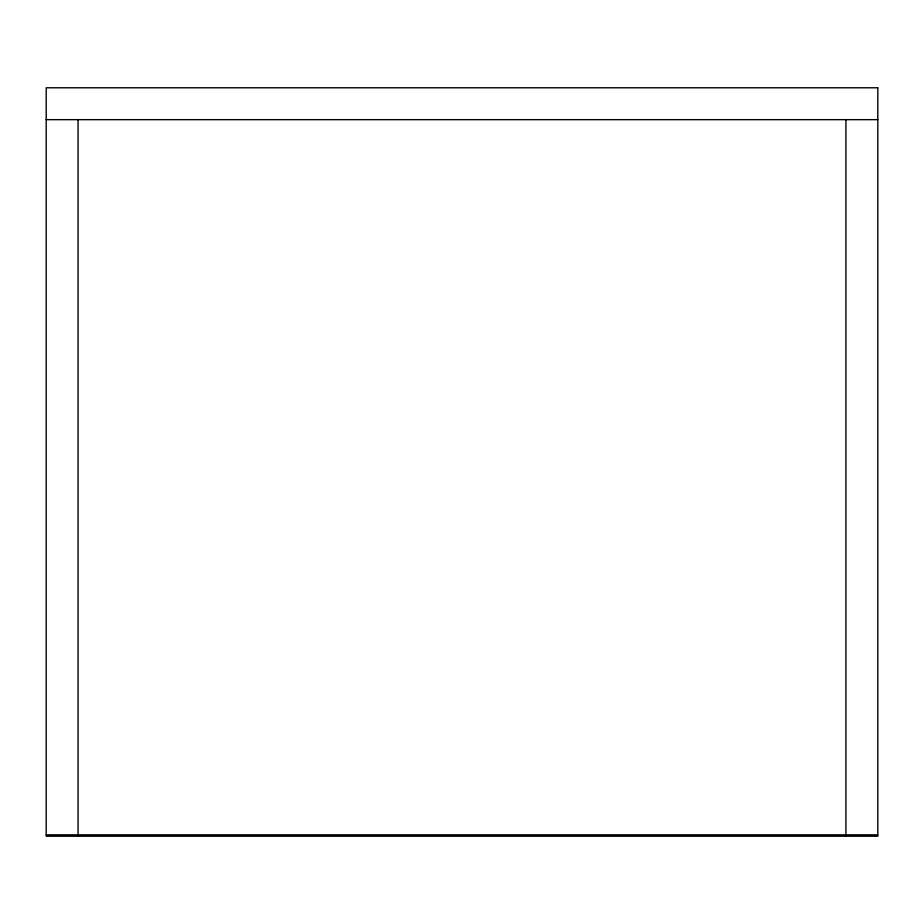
<?xml version="1.0" encoding="UTF-8"?>
<svg xmlns="http://www.w3.org/2000/svg" width="924" height="924" viewBox="0 0 924 924"><rect width="100%" height="100%" fill="white"/><g stroke="black" fill="none" stroke-linecap="round" stroke-linejoin="round"><path stroke-width="1.39" d="M46.2 119.658L877.8 119.658M46.2 834.834L877.8 834.834M845.922 119.658L845.922 836.22M78.078 119.658L78.078 836.22M877.8 87.78L46.2 87.78L46.2 836.22L877.8 836.22L877.8 87.78"/></g></svg>
